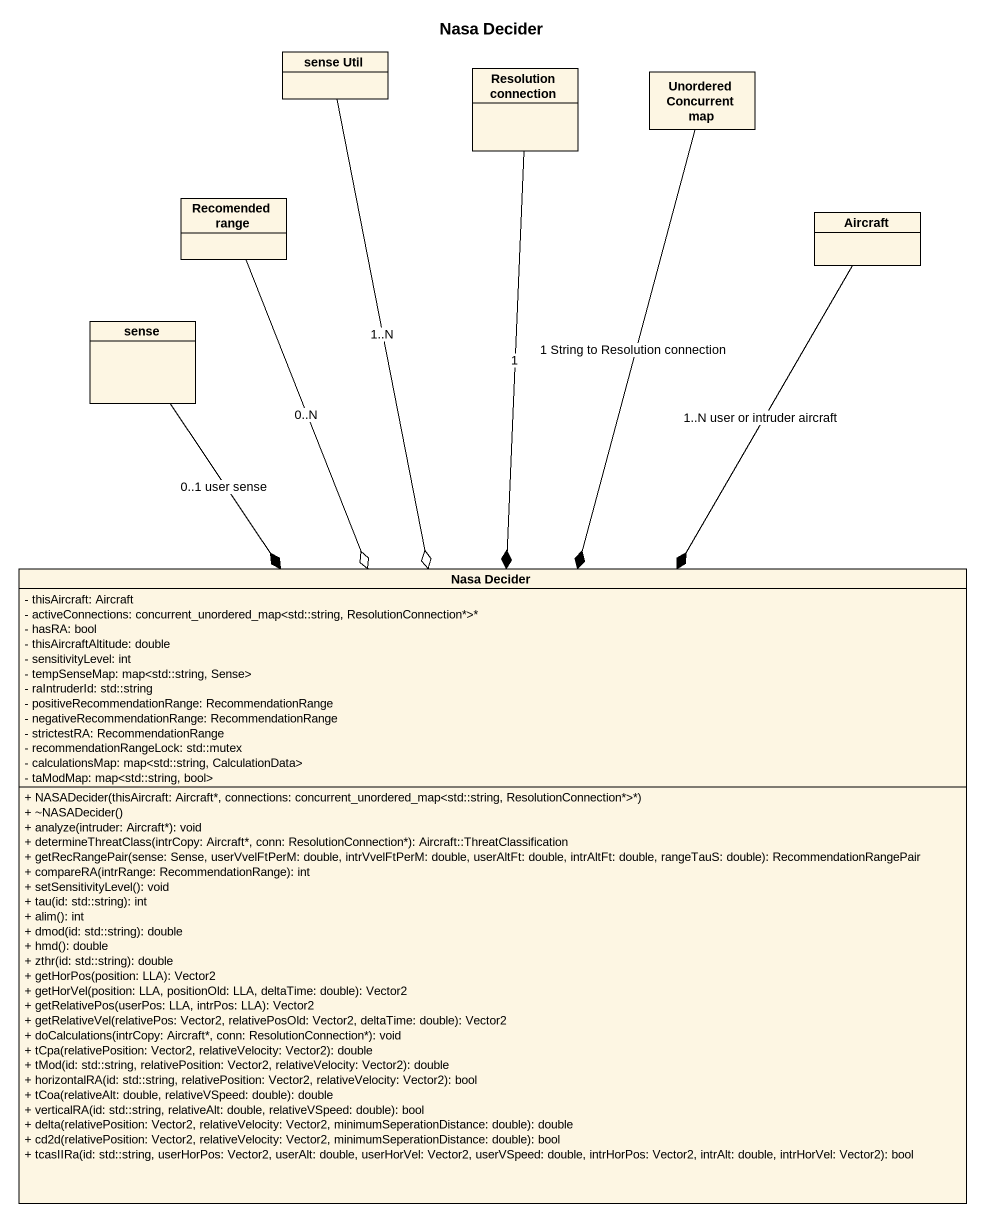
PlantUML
@startuml
title Nasa Decider
hide circle
hide empty members
skinparam classAttributeIconSize 0
class "sense Util" as sense_Util
class "Resolution connection" as Resolution_connection
class "Unordered Concurrent map" as Unordered_Concurrent_map
class "Recomended range" as Recomended_range
class Aircraft
class sense
class "Nasa Decider" as Nasa_Decider {
  - thisAircraft: Aircraft
  - activeConnections: concurrent_unordered_map<std::string, ResolutionConnection*>*
  - hasRA: bool
  - thisAircraftAltitude: double
  - sensitivityLevel: int
  - tempSenseMap: map<std::string, Sense>
  - raIntruderId: std::string
  - positiveRecommendationRange: RecommendationRange
  - negativeRecommendationRange: RecommendationRange
  - strictestRA: RecommendationRange
  - recommendationRangeLock: std::mutex
  - calculationsMap: map<std::string, CalculationData>
  - taModMap: map<std::string, bool>
  + NASADecider(thisAircraft: Aircraft*, connections: concurrent_unordered_map<std::string, ResolutionConnection*>*)
  + ~NASADecider()
  + analyze(intruder: Aircraft*): void
  + determineThreatClass(intrCopy: Aircraft*, conn: ResolutionConnection*): Aircraft::ThreatClassification
  + getRecRangePair(sense: Sense, userVvelFtPerM: double, intrVvelFtPerM: double, userAltFt: double, intrAltFt: double, rangeTauS: double): RecommendationRangePair
  + compareRA(intrRange: RecommendationRange): int
  + setSensitivityLevel(): void
  + tau(id: std::string): int
  + alim(): int
  + dmod(id: std::string): double
  + hmd(): double
  + zthr(id: std::string): double
  + getHorPos(position: LLA): Vector2
  + getHorVel(position: LLA, positionOld: LLA, deltaTime: double): Vector2
  + getRelativePos(userPos: LLA, intrPos: LLA): Vector2
  + getRelativeVel(relativePos: Vector2, relativePosOld: Vector2, deltaTime: double): Vector2
  + doCalculations(intrCopy: Aircraft*, conn: ResolutionConnection*): void
  + tCpa(relativePosition: Vector2, relativeVelocity: Vector2): double
  + tMod(id: std::string, relativePosition: Vector2, relativeVelocity: Vector2): double
  + horizontalRA(id: std::string, relativePosition: Vector2, relativeVelocity: Vector2): bool
  + tCoa(relativeAlt: double, relativeVSpeed: double): double
  + verticalRA(id: std::string, relativeAlt: double, relativeVSpeed: double): bool
  + delta(relativePosition: Vector2, relativeVelocity: Vector2, minimumSeperationDistance: double): double
  + cd2d(relativePosition: Vector2, relativeVelocity: Vector2, minimumSeperationDistance: double): bool
  + tcasIIRa(id: std::string, userHorPos: Vector2, userAlt: double, userHorVel: Vector2, userVSpeed: double, intrHorPos: Vector2, intrAlt: double, intrHorVel: Vector2): bool
}
sense_Util --o Nasa_Decider : 1..N
Resolution_connection --* Nasa_Decider : 1
Unordered_Concurrent_map --* Nasa_Decider : 1 String to Resolution connection
Recomended_range --o Nasa_Decider : 0..N
Aircraft --* Nasa_Decider : 1..N user or intruder aircraft
sense --* Nasa_Decider : 0..1 user sense
@enduml
